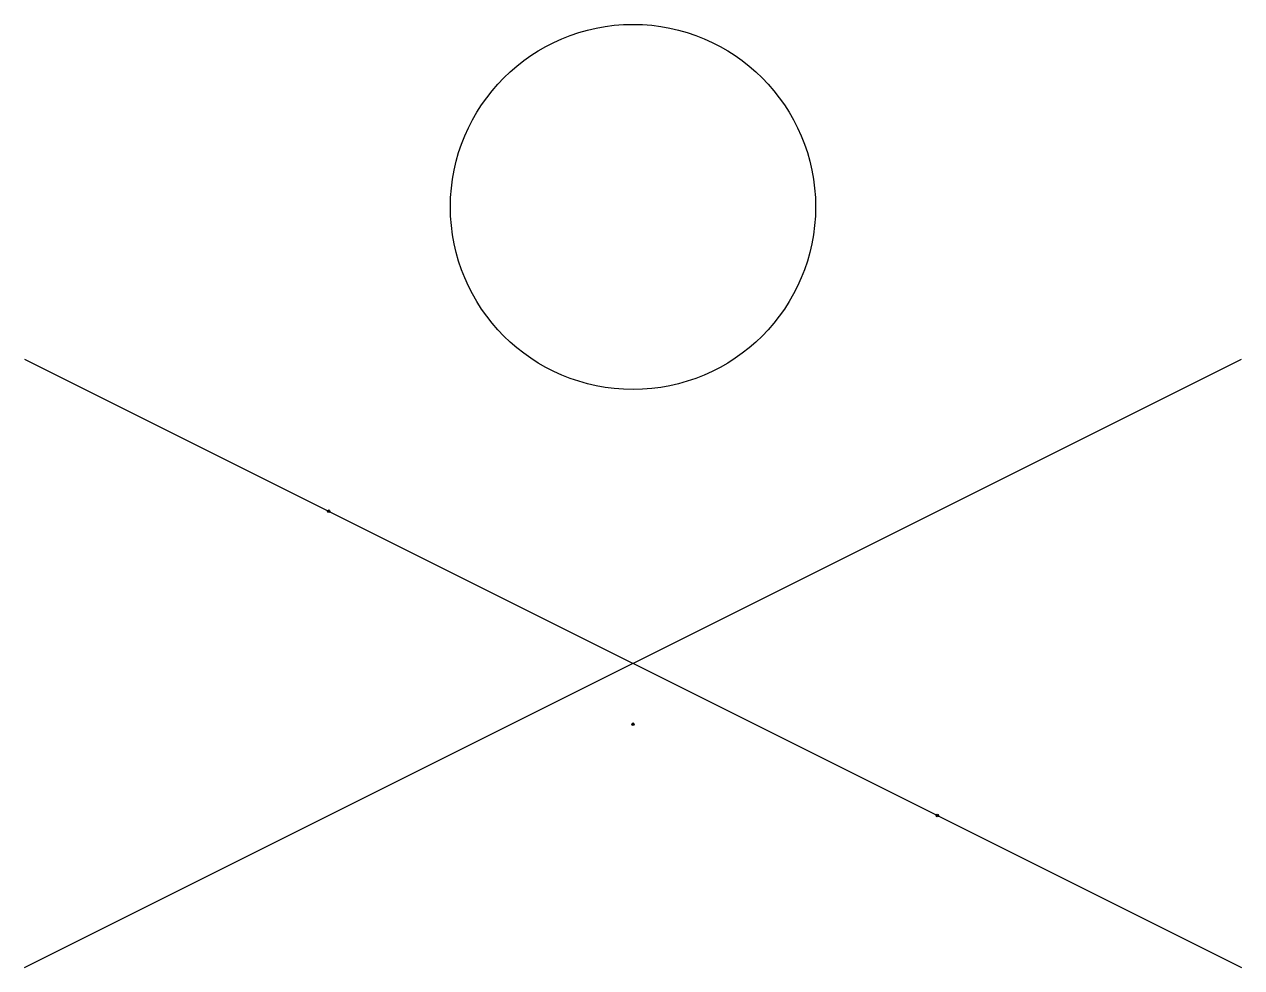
# Model space of a CAD drawing. Units: millimetres at full size, sheet at 1:100. Extents: x -15551 to 8939, y -9612 to 9367.
import ezdxf

# ---------------------------------------------------------------- set-up
doc = ezdxf.new("R2010")
doc.units = ezdxf.units.MM
doc.header["$LTSCALE"] = 100
doc.header["$PDMODE"] = 32
doc.header["$PDSIZE"] = 50
doc.layers.add('0-0', color=7, linetype='Continuous')

msp = doc.modelspace()

# ---------------------------------------------------------------- linework, layer by layer
at = {"layer": '0-0'}
for p, q in [((-15551, 2632.7), (8938.8, -9612.2)), ((-15551, -9612.2), (8938.8, 2632.7))]:
    msp.add_line(p, q, dxfattribs=at)
msp.add_circle((-3306.1, 5693.9), 3673.5, dxfattribs=at)
for p in [(-9428.6, -428.6), (-3306.1, -4714.3), (2816.3, -6551)]:
    msp.add_point(p, dxfattribs=at)

doc.saveas('drawing.dxf')
